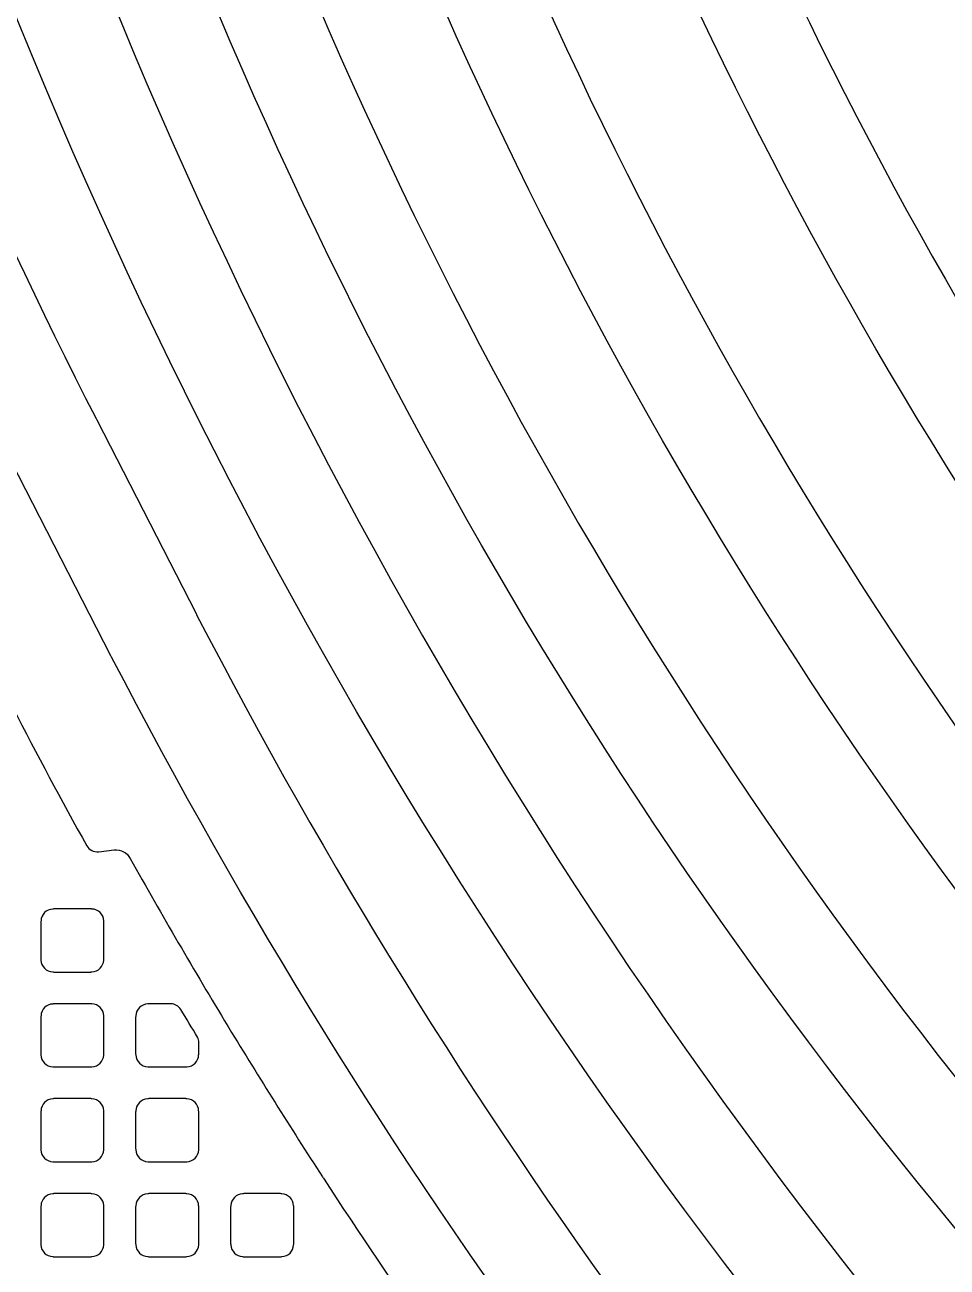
# Model space of a CAD drawing. Extents: x 0 to 248, y 0 to 175.
# Drawn here: x 87.295 to 88.775, y 144.467 to 146.461 of the extents above; entities that cross this region are included whole.
import ezdxf

# ---------------------------------------------------------------- set-up
doc = ezdxf.new("R2010")
doc.units = 0
doc.layers.add('gbr-dxf', color=7, linetype='Continuous')

msp = doc.modelspace()

# ---------------------------------------------------------------- linework, layer by layer
at = {"layer": 'gbr-dxf', "linetype": 'Continuous'}
for points in [[(92.4568, 139.2832, 0.121503), (90.8736, 141.9041, -0.008636), (90.872, 141.9058), (89.1955, 143.582, -0.008712), (89.1938, 143.5837, -0.198755), (86.6473, 149.73, -0.011889)], [(86.7997, 149.7335, 0.198929), (89.3032, 143.6898, -0.008685), (89.3049, 143.6882), (90.9814, 142.0119, -0.008773), (90.983, 142.0102, -0.121503), (92.603, 139.3263, -0.017805)], [(87.1457, 149.509, 0.198897), (89.3868, 144.098, -0.008509), (89.3884, 144.0964), (91.2273, 142.2575, -0.008751), (91.2289, 142.2558, -0.121762), (92.9373, 139.4227, -0.017203)], [(93.1142, 139.4709, 0.122078), (91.3569, 142.3872, -0.008495), (91.3554, 142.3888), (89.5165, 144.2277, -0.008901), (89.5148, 144.2294, -0.198823), (87.3288, 149.5094, -0.007746)], [(87.4812, 149.5075, 0.198838), (89.6243, 144.3355, -0.008522), (89.6258, 144.3339), (91.4647, 142.495, -0.008926), (91.4664, 142.4932, -0.121858), (93.2587, 139.5196, -0.022069)], [(93.47, 139.5743, 0.12221), (91.6203, 142.6472, -0.008815), (91.6186, 142.6488), (89.7781, 144.4893, -0.01398), (89.7753, 144.4922, -0.198689), (87.6987, 149.5077, -0.007704)], [(87.8511, 149.5097, 0.198911), (89.8859, 144.5971, -0.013711), (89.8887, 144.5942), (91.7247, 142.7582, -0.008541), (91.7264, 142.7566, -0.122231), (93.6151, 139.6209, -0.016533)], [(92.791, 139.3798, 0.121763), (91.1195, 142.1497, -0.008691), (91.1179, 142.1514), (89.279, 143.9902, -0.008915), (89.2774, 143.9919, -0.198702), (86.9933, 149.5055, -0.011933)], [(86.6478, 148.0695, 0.07327), (87.4091, 145.8289, -0.0085), (87.4101, 145.8269), (87.5696, 145.516, -0.007866), (87.5705, 145.5142, 0.077048), (89.1565, 143.3449, -0.013913), (89.1595, 143.3421), (90.7355, 141.766, -0.008796)], [(90.6261, 141.6599), (89.0545, 143.2315, -0.013659), (89.0516, 143.2343, -0.077228), (87.4341, 145.4462, -0.009209), (87.433, 145.4484), (87.2735, 145.7594, -0.008596)], [(87.2755, 145.3647, 0.006915), (87.3941, 145.1431, 0.283708), (87.4129, 145.1336, -0.042373), (87.4133, 145.1336), (87.438, 145.1366, -0.318565), (87.4639, 145.1226, 0.008601), (87.6205, 144.8539, -0.030858), (87.6221, 144.8512, 0.00782), (87.7725, 144.6118, -0.028261), (87.774, 144.6095, 0.034835), (88.5327, 143.604, -0.014848), (88.5336, 143.6031, 0.017277), (88.96, 143.146, -0.023954), (88.9618, 143.1444), (89.3066, 142.7996), (89.3068, 142.7993), (89.4463, 142.6599), (89.4465, 142.6596), (89.9162, 142.19), (89.9164, 142.1897), (90.0559, 142.0503), (90.0561, 142.05), (90.5258, 141.5804)]]:
    msp.add_lwpolyline(points, format="xyb", dxfattribs=at)
for points in [[(87.3202, 144.9617, -0.098843), (87.3206, 144.9598, 0.393729), (87.3395, 144.9409, -0.09841), (87.3414, 144.9405), (87.4006, 144.9405, -0.095462), (87.4024, 144.9409, 0.393729), (87.4213, 144.9597, -0.09841), (87.4218, 144.9616), (87.4218, 145.0211, -0.089302), (87.4214, 145.0228, 0.393729), (87.4025, 145.0417, -0.088868), (87.4008, 145.042), (87.3413, 145.042, -0.092621), (87.3395, 145.0416, 0.393729), (87.3207, 145.0228, -0.101678), (87.3202, 145.0208)], [(87.3202, 144.8093, -0.098843), (87.3206, 144.8074, 0.393729), (87.3395, 144.7885, -0.095482), (87.3413, 144.7881), (87.4007, 144.7881, -0.092621), (87.4024, 144.7885, 0.393729), (87.4213, 144.8073, -0.09841), (87.4218, 144.8092), (87.4218, 144.8687, -0.089302), (87.4214, 144.8704, 0.393729), (87.4025, 144.8893, -0.092282), (87.4007, 144.8897), (87.3414, 144.8897, -0.095462), (87.3395, 144.8892, 0.393729), (87.3207, 144.8704, -0.101678), (87.3202, 144.8684)], [(87.4726, 144.8094, -0.104567), (87.4731, 144.8074, 0.393729), (87.4919, 144.7885, -0.09841), (87.4938, 144.7881), (87.553, 144.7881, -0.095462), (87.5549, 144.7885, 0.393729), (87.5737, 144.8074, -0.104195), (87.5742, 144.8094), (87.5742, 144.8271, -0.047608), (87.5742, 144.8275, 0.110255), (87.572, 144.8359, -0.001477), (87.5452, 144.8805, 0.244704), (87.5291, 144.8896, -0.037059), (87.5288, 144.8897), (87.4937, 144.8897, -0.092621), (87.4919, 144.8893, 0.393729), (87.4731, 144.8704, -0.107228), (87.4726, 144.8683)], [(87.3202, 144.6569, -0.098843), (87.3206, 144.655, 0.393729), (87.3395, 144.6361, -0.092282), (87.3413, 144.6357), (87.4007, 144.6357, -0.089302), (87.4024, 144.6361, 0.393729), (87.4213, 144.6549, -0.09841), (87.4218, 144.6568), (87.4218, 144.7163, -0.089302), (87.4214, 144.718, 0.393729), (87.4025, 144.7369, -0.095482), (87.4007, 144.7373), (87.3414, 144.7373, -0.098843), (87.3395, 144.7368, 0.393729), (87.3207, 144.718, -0.101678), (87.3202, 144.716)], [(87.4726, 144.6571, -0.10699), (87.4731, 144.655, 0.393729), (87.4919, 144.6361, -0.09841), (87.4938, 144.6357), (87.553, 144.6357, -0.095462), (87.5549, 144.6361, 0.393729), (87.5738, 144.655, -0.101678), (87.5742, 144.6569), (87.5742, 144.7159, -0.104567), (87.5737, 144.7179, 0.393729), (87.5549, 144.7368, -0.101678), (87.5529, 144.7373), (87.4939, 144.7373, -0.104567), (87.4919, 144.7368, 0.393729), (87.473, 144.7179, -0.09841), (87.4726, 144.716)], [(87.3202, 144.5045, -0.098843), (87.3206, 144.5026, 0.393729), (87.3395, 144.4837, -0.101678), (87.3414, 144.4832), (87.4005, 144.4832, -0.098843), (87.4024, 144.4837, 0.393729), (87.4213, 144.5025, -0.09841), (87.4218, 144.5044), (87.4218, 144.5639, -0.089302), (87.4214, 144.5656, 0.393729), (87.4025, 144.5845, -0.09841), (87.4006, 144.5849), (87.3415, 144.5849, -0.101214), (87.3395, 144.5844, 0.393729), (87.3207, 144.5656, -0.101678), (87.3202, 144.5636)], [(87.4726, 144.5047, -0.10699), (87.4731, 144.5026, 0.393729), (87.4919, 144.4837, -0.107228), (87.494, 144.4832), (87.5529, 144.4832, -0.104567), (87.5549, 144.4837, 0.393729), (87.5738, 144.5026, -0.101678), (87.5742, 144.5045), (87.5742, 144.5635, -0.104567), (87.5737, 144.5655, 0.393729), (87.5549, 144.5844, -0.104195), (87.5529, 144.5849), (87.4939, 144.5849, -0.10699), (87.4919, 144.5844, 0.393729), (87.473, 144.5655, -0.09841), (87.4726, 144.5636)], [(87.625, 144.5044, -0.095462), (87.6255, 144.5026, 0.393729), (87.6443, 144.4837, -0.104195), (87.6463, 144.4832), (87.7053, 144.4832, -0.101214), (87.7073, 144.4837, 0.393729), (87.7261, 144.5026, -0.101678), (87.7266, 144.5045), (87.7266, 144.5635, -0.104567), (87.7261, 144.5655, 0.393729), (87.7072, 144.5844, -0.107228), (87.7052, 144.5849), (87.6462, 144.5849, -0.098843), (87.6443, 144.5845, 0.393729), (87.6255, 144.5656, -0.09841), (87.625, 144.5637)]]:
    msp.add_lwpolyline(points, format="xyb", close=True, dxfattribs=at)

doc.saveas('drawing.dxf')
